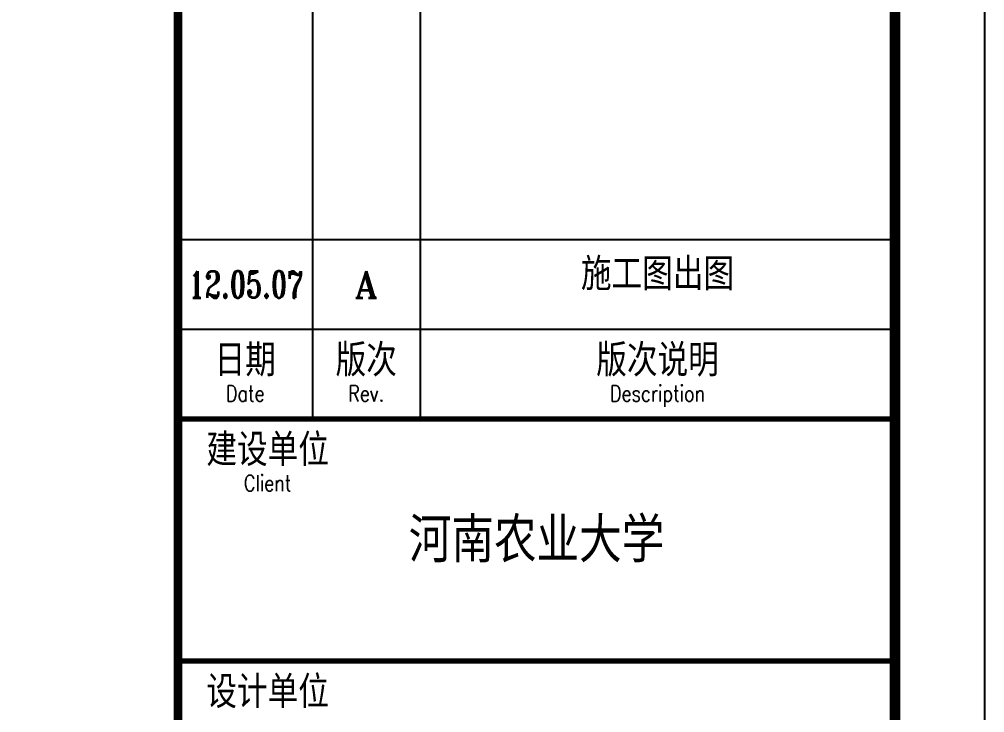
# Model space of a CAD drawing. Extents: x -345393 to -54719, y 203828 to 476815.
# Drawn here: x -103863 to -93093, y 448663 to 456397 of the extents above; entities that cross this region are included whole.
import ezdxf
from ezdxf.enums import TextEntityAlignment as Align

# ---------------------------------------------------------------- set-up
doc = ezdxf.new("R2010")
doc.units = 0
doc.header["$LTSCALE"] = 1000
doc.header["$MEASUREMENT"] = 0
doc.layers.get('0').update_dxf_attribs({"color": 252, "linetype": 'CONTINUOUS'})
doc.layers.get('Defpoints').update_dxf_attribs({"color": 252, "linetype": 'CONTINUOUS'})
doc.layers.add('图框', color=252, linetype='CONTINUOUS')
doc.styles.add('TKZ1_tjhts.shx', font='tjromant.shx', dxfattribs={"bigfont": 'tjhts.shx'})
doc.styles.add('TKZ2_tjkts.shx', font='tjromant.shx', dxfattribs={"bigfont": 'tjkts.shx'})

# ---------------------------------------------------------------- blocks, each defined once
blk = doc.blocks.new('TJAD_TK_A1')
for p, q in [((1266.38, 940.45), (1266.38, 767.45)), ((1278.38, 940.45), (1278.38, 767.45)), ((1251.38, 777.45), (1263.38, 777.45)), ((1251.38, 777.45), (1331.38, 777.45)), ((1251.38, 767.45), (1331.38, 767.45))]:
    blk.add_line(p, q)
for points, const_width in [([(1251.38, 940.45), (1251.38, 366.45)], 1), ([(1251.38, 767.45), (1331.38, 767.45)], 0.6)]:
    blk.add_lwpolyline(points, dxfattribs=dict(const_width=const_width))
at = {"layer": '图框'}
for p, q in [((1341.38, 356.45), (1341.38, 950.45)), ((1251.38, 787.45), (1331.38, 787.45))]:
    blk.add_line(p, q, dxfattribs=at)
at = {"layer": '图框', "const_width": 1.2}
blk.add_lwpolyline([(1331.38, 940.45), (525.38, 940.45), (525.38, 366.45), (1331.38, 366.45)], close=True, dxfattribs=at)
at = {"layer": '图框', "const_width": 0.6}
blk.add_lwpolyline([(1251.38, 740.45), (1331.38, 740.45)], dxfattribs=at)
at = {"style": 'TKZ2_tjkts.shx'}
for s, p in [('日期', (1258.88, 774)), ('版次', (1272.38, 774)), ('版次说明', (1304.88, 774)), ('建设单位', (1261.38, 764)), ('设计单位', (1261.38, 737))]:
    blk.add_text(s, height=3.6, dxfattribs=at).set_placement(p, align=Align.MIDDLE_CENTER)
at = {"style": 'TKZ2_tjkts.shx', "width": 0.8}
for s, p in [('Date', (1258.88, 770.3)), ('Rev.', (1272.38, 770.3)), ('Description', (1304.88, 770.3)), ('Client', (1261.38, 760.3))]:
    blk.add_text(s, height=1.8, dxfattribs=at).set_placement(p, align=Align.MIDDLE_CENTER)
at = {"layer": '图框', "style": 'TKZ1_tjhts.shx'}
for s, height, p in [('施工图出图', 3.6, (1304.88, 783.61)), ('A', 3, (1272.38, 782.45)), ('河南农业大学', 5, (1291.38, 753.95))]:
    blk.add_text(s, height=height, dxfattribs=at).set_placement(p, align=Align.MIDDLE_CENTER)
at = {"layer": '图框', "style": 'TKZ1_tjhts.shx', "width": 0.7}
blk.add_text('12.05.07', height=3, dxfattribs=at).set_placement((1258.96, 782.45), align=Align.MIDDLE_CENTER)

msp = doc.modelspace()

# ---------------------------------------------------------------- linework, layer by layer
at = {"layer": 'Defpoints'}
msp.add_lwpolyline([(-174692.68459, 469239.01057), (-102092.68459, 469239.01057), (-102092.68459, 411839.01057), (-174692.68459, 411839.01057)], close=True, dxfattribs=at)

# ---------------------------------------------------------------- block references
at = {"layer": '图框', "xscale": 100, "yscale": 100, "zscale": 100}
msp.add_blockref('TJAD_TK_A1', (-227230.60052, 375194.08987), dxfattribs=at)

doc.saveas('drawing.dxf')
